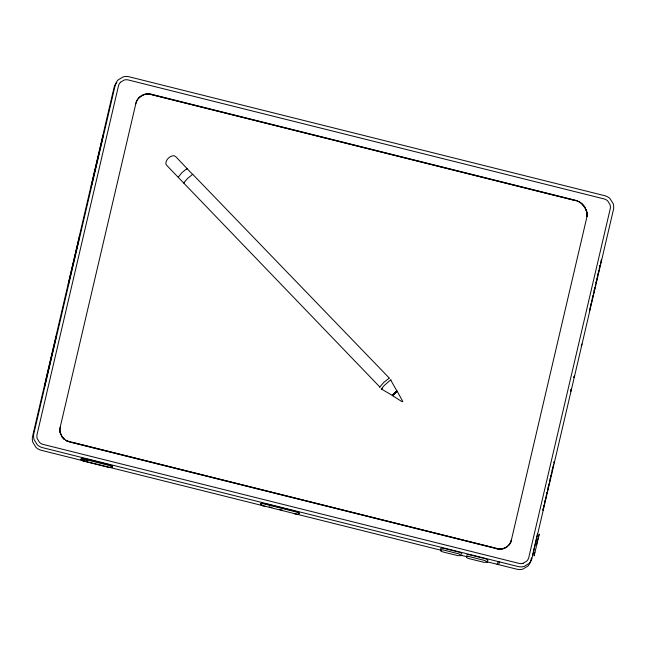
<?xml version="1.0" encoding="UTF-8"?>
<svg xmlns="http://www.w3.org/2000/svg" width="646" height="646" viewBox="0 0 646 646"><rect width="100%" height="100%" fill="white"/><g stroke="black" fill="none" stroke-linecap="round" stroke-linejoin="round"><path stroke-width="0.97" d="M192.694 174.501L175.76 156.687L174.137 155.702C170.132 155.484 165.715 159.667 165.796 163.688L166.708 165.352L379.921 387.091M379.606 387.188L383.829 382.343L389.199 378.217M394.197 393.794L392.211 395.32L381.35 388.997L384.346 385.355L390.644 379.905L396.846 390.887L394.803 393.22M390.959 379.808L390.604 380.551M392.211 395.32L396.846 390.887M392.502 395.627L397.137 391.193L402.829 401.505L402.07 401.723L392.502 395.627L392.954 395.392M397.137 391.193L396.66 391.928M549.375 482.828L549.948 480.236M546.217 496.37L546.201 496.047M548.123 487.641L548.438 486.131M549.084 483.45L549.173 483.555M552.645 468.843L552.637 468.512M590.412 306.511L590.501 306.616M593.093 295.577L592.665 297.572M570.749 391.064L571.177 389.239M534.331 554.341L534.121 555.81L539.297 534.161L539.071 534.638M543.456 508.168L542.947 510.364M544.562 502.758L544.457 503.541L544.675 502.895M550.998 475.23L550.885 476.013L551.216 474.963M550.739 477.063L550.723 476.603M589.491 310.443L589.766 309.192M592.317 298.29L592.212 299.074L592.543 298.024M592.059 300.124L592.051 299.663M595.927 282.916L596.315 281.18M596.912 278.628L596.807 279.411L597.025 278.765M597.647 276.173L597.251 277.901M598.495 272.596L598.551 271.909M571.274 389.175L570.741 391.201M543.641 506.69L543.964 505.317M544.215 505.019L544.295 504.13M546.492 494.465L546.29 495.676L546.621 494.626M547.978 488.861L547.542 490.694M550.077 479.162L550.392 477.782M548.809 485.356L549.011 484.145L548.785 484.791M552.928 466.929L552.726 468.14L553.17 466.638M552.572 469.198L552.023 471.435M591.405 302.223L591.72 300.85M590.129 308.417L590.355 307.23L590.113 307.851M593.9 292.258L593.351 294.495M597.833 274.687L598.269 272.854M595.741 284.393L595.297 286.226M596.565 280.889L596.783 279.702L596.549 280.324M598.842 270.327L598.64 271.538L598.971 270.496M601.16 261.218L601.378 260.031L601.143 260.653M534.533 553.38L534.783 552.282M60.53 434.039L60.078 432.4A12.629 12.153 25.5 0 1 60.159 427.361L135.87 103.481A13.429 12.92 25.5 0 1 138.987 97.716L141.563 95.648L144.607 94.324M509.016 544.949A12.799 12.314 25.5 0 0 511.349 540.169L587.069 216.289A15.544 14.963 25.5 0 0 586.6 211.032L584.315 206.244L581.917 203.611A14.624 14.075 25.5 0 0 575.651 200.341L151.221 94.227M531.464 557.837L530.778 560.785A12.209 11.749 25.5 0 1 527.943 566.025L522.84 569.11A11.475 11.047 25.5 0 1 516.824 569.199L487.326 561.826M545.571 498.397L545.918 496.992M552.007 470.869L552.354 469.456M593.335 293.93L593.787 292.121M594.36 289.529L594.045 291.209L594.498 289.699M599.763 266.394L600.11 264.989M600.788 261.993L600.481 263.673L600.925 262.171M546.048 497.154L545.595 498.962M546.855 493.689L547.17 492.01L546.839 493.06M550.642 477.491L550.085 479.623M553.291 466.162L553.622 464.498L553.275 465.524M554.316 461.753L553.969 463.158M591.97 300.551L591.413 302.683M594.619 289.222L594.95 287.567L594.595 288.592M598.398 273.024L597.849 275.156M599.213 269.56L599.536 267.896L599.189 268.922M600.239 265.151L599.779 266.968M536.608 544.457L537.52 540.54M537.755 539.563L538.029 538.393M595.281 285.597L595.515 284.66M596.452 281.357L595.935 283.239M590.024 308.885L589.459 310.871M590.824 305.437L591.268 303.297L590.807 304.783M553.953 462.528L554.187 461.591M547.525 490.064L547.873 488.723M551.337 474.503L551.773 472.517L551.313 473.849M542.931 509.726L543.375 508.063M544.901 502.039L545.337 499.875L544.885 501.385M544.102 505.487L543.585 507.376M573.931 377.321L574.286 376.101L573.995 377.53M533.289 552.273L537.488 533.709M597.235 277.247L597.558 276.06M549.48 481.714L549.875 480.309M548.575 486.301L548.131 487.811M592.762 296.457L593.044 295.513M533.007 553.323L532.538 554.874M538.602 536.188L538.861 535.3M135.741 103.756L135.781 103.683A13.429 12.92 25.5 0 1 138.89 97.909M144.478 94.599A12.629 12.153 25.5 0 1 151.091 94.494L575.554 200.543A14.624 14.075 25.5 0 1 581.788 203.878M67.951 441.42L65.827 440.524L70.664 442.098L68.823 441.719M575.521 200.615L151.091 94.494M581.206 345.78L582.054 344.011M495.312 548.349C499.487 550.117 504.704 549.358 507.918 545.975M497.105 564.273L498.373 561.616M498.429 564.604L499.697 561.947M511.349 540.169L511.39 540.096A12.799 12.314 25.5 0 1 509.048 544.877M186.767 169.163L187.098 168.469L182.019 172.563L178.336 177.036M394.641 393.156C397.225 390.434 391.912 395.32 394.391 393.382M120.471 82.268L124.129 80.064A8.22 7.905 25.5 0 1 128.433 79.999L603.962 198.887A8.22 7.905 25.5 0 1 607.765 200.987L610.042 204.669A8.745 8.414 25.5 0 1 610.187 208.973L528.824 557.32A8.745 8.414 25.5 0 1 526.797 561.075L523.139 563.28M138.858 97.982L140.109 96.795M394.488 394.1L393.382 395.061M394.448 393.899L393.882 394.302L395.691 392.534M506.383 547.34L509.145 544.675A12.799 12.314 25.5 0 0 511.479 539.903M461.777 554.139L461.672 553.323L459.201 552.217L445.272 548.704C444.303 548.543 439.829 547.307 440.782 549.14M140.077 96.868L141.474 95.842M299.34 513.61C299.881 512.02 295.884 511.632 294.673 511.059L266.241 503.953C265.11 503.379 258.045 502.499 261.598 504.663M184.53 182.495L183.65 182.955L187.623 178.393L192.702 174.299L389.215 377.999M382.287 388.504L381.35 388.997M506.512 547.073L503.282 548.583L499.269 549.035L68.04 441.218C64.075 439.837 61.031 436.236 60.207 432.134A12.629 12.153 25.5 0 1 60.288 427.095M141.434 95.915L142.944 95.083M504.865 548.147L499.14 549.31M142.911 95.156L144.51 94.526A12.629 12.153 25.5 0 1 151.124 94.421M111.871 466.929C114.189 466.113 109.578 464.74 108.714 464.579L85.643 458.813C84.674 458.652 80.201 457.425 81.154 459.249M487.318 560.776C489.636 559.953 485.025 558.58 484.161 558.427L471.362 555.221C470.393 555.067 465.919 553.832 466.872 555.657M293.623 513.513C299.623 515.476 301.795 513.086 294.56 511.559L266.128 504.453C260.16 502.499 257.932 504.865 265.183 506.407M71.649 442.34L494.392 548.034L71.609 442.413M495.345 548.276L499.18 549.237M269.091 506.86L271.934 507.57M279.516 509.46L282.359 510.17M441.355 550.327L41.296 450.302A11.475 11.047 25.5 0 1 35.982 447.379L32.801 442.227A12.209 11.749 25.5 0 1 32.599 436.228L113.962 87.872A12.209 11.749 25.5 0 1 116.789 82.631M460.921 555.221L466.783 556.69M64.455 439.474L62.121 436.995M64.422 439.546L62.089 437.067L60.11 432.327M581.82 203.805L585.131 208.02M583.096 205.057L585.163 207.947L586.471 211.307A15.544 14.963 25.5 0 1 586.939 216.563L586.972 216.491A15.544 14.963 25.5 0 0 586.503 211.234L585.93 209.554M144.607 94.324A12.629 12.153 25.5 0 1 151.221 94.227M523.139 563.28A8.22 7.905 25.5 0 1 518.835 563.344L43.306 444.456A8.22 7.905 25.5 0 1 39.503 442.365L37.226 438.674A8.745 8.414 25.5 0 1 37.08 434.378L118.444 86.023A8.745 8.414 25.5 0 1 120.471 82.268M44.429 386.679L45.333 383.207L44.429 386.679M45.349 382.747L46.237 379.25L45.349 382.747M46.27 378.814L47.15 375.318L46.27 378.814M47.19 374.882L48.07 371.385L47.19 374.882M48.103 370.949L48.991 367.453L48.103 370.949M49.023 367.017L49.912 363.52L49.023 367.017M49.944 363.084L50.824 359.588L49.944 363.084M50.864 359.152L51.761 355.68L50.864 359.152M51.777 355.219L52.681 351.747L51.777 355.219M52.697 351.287L53.602 347.806L52.697 351.287M53.618 347.354L54.522 343.874L53.618 347.354M54.539 343.422L55.435 339.941L54.539 343.422M55.451 339.481L56.355 336.009L55.451 339.481M91.272 186.145L92.176 182.673L91.272 186.145M92.184 182.212L93.089 178.74L92.184 182.212M93.105 178.28L94.009 174.808L93.105 178.28M94.025 174.347L94.93 170.875L94.025 174.347M94.946 170.415L95.826 166.918L94.946 170.415M95.866 166.482L96.747 162.986L95.866 166.482M96.779 162.55L97.683 159.077L96.779 162.55M97.699 158.617L98.604 155.145L97.699 158.617M98.62 154.685L99.524 151.204L98.62 154.685M99.541 150.752L100.437 147.272L99.541 150.752M100.453 146.82L101.357 143.339L100.453 146.82M101.374 142.879L102.278 139.407L101.374 142.879M102.294 138.947L103.198 135.474L102.294 138.947M68.428 283.723L68.314 284.636L79.571 236.436L68.428 283.723M115.222 85.215L33.858 433.571A12.209 11.749 25.5 0 0 34.06 439.571L37.25 444.723A11.475 11.047 25.5 0 0 42.563 447.654L518.092 566.542A11.475 11.047 25.5 0 0 524.1 566.453L529.211 563.369A12.209 11.749 25.5 0 0 532.038 558.128L613.409 209.772A12.209 11.749 25.5 0 0 613.207 203.773L610.018 198.621A11.475 11.047 25.5 0 0 604.704 195.69L129.176 76.801A11.475 11.047 25.5 0 0 123.16 76.898L118.056 79.975A12.209 11.749 25.5 0 0 115.23 85.215M82.413 459.661C87 463.715 90.537 459.459 82.413 459.661M112.517 467.324L108.819 467.405L84.578 461.381C78.651 460.162 80.677 457.893 85.474 459.524L109.675 465.613L112.517 467.324M461.656 555.584L457.957 555.665L443.988 552.209C438.061 550.981 440.087 548.72 444.884 550.352L458.813 553.872L461.656 555.584M487.706 562.254L484.007 562.335L470.046 558.879C464.119 557.659 466.137 555.39 470.942 557.022L484.863 560.542L487.706 562.254"/></g></svg>
